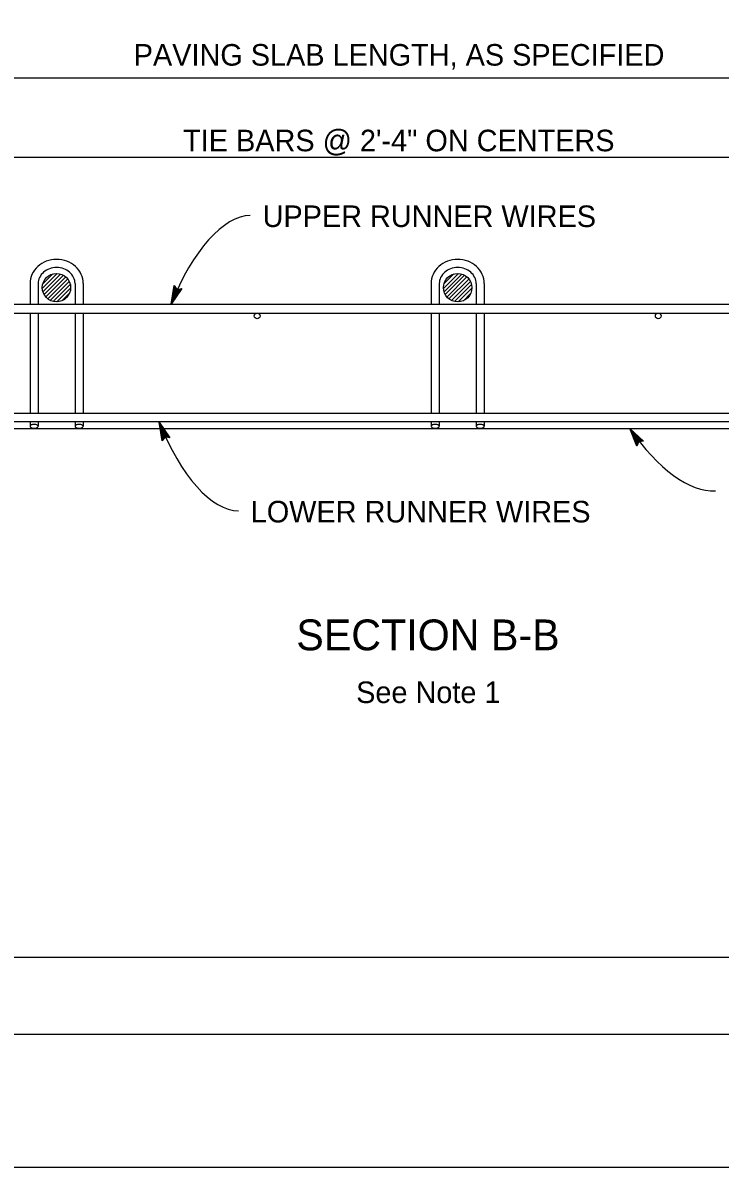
# Model space of a CAD drawing. Extents: x -894 to 866, y -472 to 714.
# Drawn here: x -614.9 to -388.7, y -472.4 to -101 of the extents above; entities that cross this region are included whole.
import ezdxf

# ---------------------------------------------------------------- set-up
doc = ezdxf.new("R2010")
doc.units = 0
for name, color, linetype in [('border_PLOTTING-ELEMENTS', 7, 'Continuous'), ('border_rw_22x34_Cut_Lines', 7, 'Continuous'), ('border_SHEET', 7, 'Continuous'), ('rd_PAVEMENT-anno', 7, 'Continuous'), ('rd_SUBBASE-MATERIAL', 7, 'Continuous'), ('STR_Misc Steel A', 7, 'Continuous'), ('STR_Misc Steel B', 7, 'Continuous'), ('STR_Misc Steel C', 7, 'Continuous'), ('STR_Misc Steel D', 7, 'Continuous'), ('STR_Reinforcement A', 7, 'Continuous')]:
    doc.layers.add(name, color=color, linetype=linetype)

msp = doc.modelspace()

# ---------------------------------------------------------------- linework, layer by layer
at = {"layer": 'border_PLOTTING-ELEMENTS'}
for points in [[(-894.04, -472.45), (865.96, -472.45), (865.96, 713.55), (-894.04, 713.55)], [(-864.04, 670.55), (835.96, 670.55), (835.96, -429.45), (-864.04, -429.45)]]:
    msp.add_lwpolyline(points, close=True, dxfattribs=at)
at = {"layer": 'border_rw_22x34_Cut_Lines'}
msp.add_lwpolyline([(-864.04, 670.55), (835.96, 670.55), (835.96, -429.45), (-864.04, -429.45)], close=True, dxfattribs=at)
at = {"layer": 'border_SHEET'}
msp.add_line((810.96, -404.45), (-814.04, -404.45), dxfattribs=at)
at = {"layer": 'rd_PAVEMENT-anno'}
for p, q in [((-786.24, -118.85), (-161.48, -118.85)), ((-213.89, -144.67), (-734.14, -144.67)), ((-566.86, -192.38), (-565.89, -186.31)), ((-563.41, -187.29), (-566.86, -192.38)), ((-566.35, -191.09), (-565.64, -186.66)), ((-563.82, -187.36), (-566.35, -191.1)), ((-565.89, -186.31), (-565.89, -186.31)), ((-565.89, -186.31), (-564.95, -187.54)), ((-565.84, -189.81), (-565.38, -186.95)), ((-564.24, -187.45), (-565.84, -189.81)), ((-565.33, -188.53), (-565.14, -187.3)), ((-564.62, -187.49), (-565.33, -188.53)), ((-564.95, -187.54), (-563.41, -187.29)), ((-563.41, -187.29), (-563.41, -187.29)), ((-566.86, -192.38), (-566.86, -192.38)), ((-569.75, -236.67), (-570.71, -230.59)), ((-570.71, -230.59), (-570.71, -230.59)), ((-570.71, -230.59), (-567.27, -235.68)), ((-569.5, -236.33), (-570.2, -231.88)), ((-570.2, -231.89), (-567.69, -235.6)), ((-569.25, -235.98), (-569.7, -233.16)), ((-569.7, -233.16), (-568.07, -235.56)), ((-415.73, -238.37), (-418.04, -232.67)), ((-418.04, -232.67), (-418.04, -232.67)), ((-418.04, -232.67), (-413.54, -236.85)), ((-415.56, -237.99), (-417.26, -233.81)), ((-417.25, -233.81), (-413.97, -236.86)), ((-568.8, -235.43), (-569.75, -236.67)), ((-569.75, -236.67), (-569.75, -236.67)), ((-568.99, -235.69), (-569.19, -234.45)), ((-569.19, -234.45), (-568.49, -235.47)), ((-567.27, -235.68), (-568.8, -235.43)), ((-567.27, -235.68), (-567.27, -235.68)), ((-415.4, -237.59), (-416.47, -234.94)), ((-416.47, -234.94), (-414.35, -236.91)), ((-415.09, -236.95), (-415.73, -238.37)), ((-415.22, -237.25), (-415.69, -236.08)), ((-415.69, -236.08), (-414.78, -236.92)), ((-413.54, -236.85), (-415.09, -236.95)), ((-413.54, -236.85), (-413.54, -236.85)), ((-415.73, -238.37), (-415.73, -238.37))]:
    msp.add_line(p, q, dxfattribs=at)
for centre, major_axis, ratio, start_param, end_param in [((-550.75, -209.83), (-11.99, -45.99), 0.436733, 3.257272, 4.439194), ((-554.6, -213.14), (-11.99, 45.99), 0.436733, 1.843991, 3.025914), ((-406.26, -201.94), (-19.88, 50.2), 0.461443, 2.03714, 2.984724)]:
    msp.add_ellipse(centre, major_axis=major_axis, ratio=ratio, start_param=start_param, end_param=end_param, dxfattribs=at)
at = {"layer": 'rd_SUBBASE-MATERIAL'}
msp.add_line((-778.89, -232.67), (-169.11, -232.67), dxfattribs=at)
at = {"layer": 'STR_Misc Steel A'}
for p, q in [((-747.17, -227.72), (-200.56, -227.72)), ((-747.17, -230.37), (-200.56, -230.37))]:
    msp.add_line(p, q, dxfattribs=at)
at = {"layer": 'STR_Misc Steel B'}
for p, q in [((-747.17, -192.38), (-200.56, -192.38)), ((-747.17, -195.26), (-200.56, -195.26))]:
    msp.add_line(p, q, dxfattribs=at)
at = {"layer": 'STR_Misc Steel C'}
for centre in [(-538.93, -196.16), (-408.79, -196.16)]:
    msp.add_circle(centre, 0.928, dxfattribs=at)
at = {"layer": 'STR_Misc Steel D'}
for p, q in [((-612.63, -185.6), (-612.63, -192.38)), ((-609.97, -185.6), (-609.97, -192.38)), ((-598.03, -185.6), (-598.03, -192.38)), ((-595.37, -185.6), (-595.37, -192.38)), ((-482.49, -185.6), (-482.49, -192.38)), ((-479.83, -185.6), (-479.83, -192.38)), ((-467.89, -185.6), (-467.89, -192.38)), ((-465.23, -185.6), (-465.23, -192.38)), ((-612.63, -195.26), (-612.63, -227.72)), ((-609.97, -195.26), (-609.97, -227.72)), ((-598.03, -195.26), (-598.03, -227.72)), ((-595.37, -195.26), (-595.37, -227.72)), ((-482.49, -195.26), (-482.49, -227.72)), ((-479.83, -195.26), (-479.83, -227.72)), ((-467.89, -195.26), (-467.89, -227.72)), ((-465.23, -195.26), (-465.23, -227.72)), ((-612.63, -230.37), (-612.63, -231.98)), ((-609.97, -230.37), (-609.97, -231.98)), ((-598.03, -230.37), (-598.03, -231.98)), ((-595.37, -230.37), (-595.37, -231.98)), ((-482.49, -230.37), (-482.49, -231.98)), ((-479.83, -230.37), (-479.83, -231.98)), ((-467.89, -230.37), (-467.89, -231.98)), ((-465.23, -230.37), (-465.23, -231.98))]:
    msp.add_line(p, q, dxfattribs=at)
for centre, radius, start, end in [((-604, -187.29), 9.5, 90, 110.5721), ((-604, -187.29), 9.5, 69.4279, 90), ((-473.86, -187.29), 9.5, 90, 110.5721), ((-473.86, -187.29), 9.5, 69.4279, 90), ((-604.79, -185.94), 7.92, 132.1798, 155.433), ((-604.31, -186.47), 8.63, 110.5721, 132.1798), ((-604.77, -185.95), 5.28, 130.8371, 154.3942), ((-604.3, -186.49), 5.99, 109.6978, 130.8371), ((-604, -187.34), 6.89, 90, 109.6978), ((-604, -187.34), 6.89, 70.3022, 90), ((-603.7, -186.49), 5.99, 49.1629, 70.3022), ((-603.69, -186.47), 8.63, 47.8202, 69.4279), ((-603.23, -185.95), 5.28, 25.6058, 49.1629), ((-603.22, -185.94), 7.92, 24.567, 47.8202), ((-474.65, -185.94), 7.92, 132.1798, 155.433), ((-474.17, -186.47), 8.63, 110.5721, 132.1798), ((-474.63, -185.95), 5.28, 130.8371, 154.3942), ((-474.17, -186.49), 5.99, 109.6978, 130.8371), ((-473.86, -187.34), 6.89, 90, 109.6978), ((-473.86, -187.34), 6.89, 70.3022, 90), ((-473.56, -186.49), 5.99, 49.1629, 70.3022), ((-473.55, -186.47), 8.63, 47.8202, 69.4279), ((-473.09, -185.95), 5.28, 25.6058, 49.1629), ((-473.08, -185.94), 7.92, 24.567, 47.8202), ((-605.53, -185.6), 7.1, 155.433, 180), ((-605.49, -185.6), 4.48, 154.3942, 180), ((-602.51, -185.6), 4.48, 0, 25.6058), ((-602.48, -185.6), 7.1, 0, 24.567), ((-475.39, -185.6), 7.1, 155.433, 180), ((-475.35, -185.6), 4.48, 154.3942, 180), ((-472.37, -185.6), 4.48, 0, 25.6058), ((-472.34, -185.6), 7.1, 0, 24.567), ((-612.33, -231.98), 0.301, 137.8672, 180), ((-612.33, -231.98), 0.301, 180, 222.1328), ((-611.84, -232.42), 0.957, 114.6026, 137.8672), ((-611.84, -231.54), 0.957, 222.1328, 245.3974), ((-611.52, -233.13), 1.74, 100.7394, 114.6026), ((-611.52, -230.82), 1.74, 245.3974, 259.2606), ((-611.3, -234.26), 2.89, 90, 100.7394), ((-611.3, -229.69), 2.89, 259.2606, 270), ((-611.3, -234.26), 2.89, 79.2606, 90), ((-611.3, -229.69), 2.89, 270, 280.7394), ((-611.09, -233.13), 1.74, 65.3974, 79.2606), ((-611.09, -230.82), 1.74, 280.7394, 294.6026), ((-610.76, -232.42), 0.957, 42.1328, 65.3974), ((-610.76, -231.54), 0.957, 294.6026, 317.8672), ((-610.27, -231.98), 0.301, 0, 42.1328), ((-610.27, -231.98), 0.301, 317.8672, 0), ((-597.73, -231.98), 0.301, 137.8672, 180), ((-597.73, -231.98), 0.301, 180, 222.1328), ((-597.24, -232.42), 0.957, 114.6026, 137.8672), ((-597.24, -231.54), 0.957, 222.1328, 245.3974), ((-596.92, -233.13), 1.74, 100.7394, 114.6026), ((-596.92, -230.82), 1.74, 245.3974, 259.2606), ((-596.7, -234.26), 2.89, 90, 100.7394), ((-596.7, -229.69), 2.89, 259.2606, 270), ((-596.7, -234.26), 2.89, 79.2606, 90), ((-596.7, -229.69), 2.89, 270, 280.7394), ((-596.49, -233.13), 1.74, 65.3974, 79.2606), ((-596.49, -230.82), 1.74, 280.7394, 294.6026), ((-596.16, -232.42), 0.957, 42.1328, 65.3974), ((-596.16, -231.54), 0.957, 294.6026, 317.8672), ((-595.68, -231.98), 0.301, 0, 42.1328), ((-595.68, -231.98), 0.301, 317.8672, 0), ((-482.19, -231.98), 0.301, 137.8672, 180), ((-482.19, -231.98), 0.301, 180, 222.1328), ((-481.7, -232.42), 0.957, 114.6026, 137.8672), ((-481.7, -231.54), 0.957, 222.1328, 245.3974), ((-481.38, -233.13), 1.74, 100.7394, 114.6026), ((-481.38, -230.82), 1.74, 245.3974, 259.2606), ((-481.16, -234.26), 2.89, 90, 100.7394), ((-481.16, -229.69), 2.89, 259.2606, 270), ((-481.16, -234.26), 2.89, 79.2606, 90), ((-481.16, -229.69), 2.89, 270, 280.7394), ((-480.95, -233.13), 1.74, 65.3974, 79.2606), ((-480.95, -230.82), 1.74, 280.7394, 294.6026), ((-480.62, -232.42), 0.957, 42.1328, 65.3974), ((-480.62, -231.54), 0.957, 294.6026, 317.8672), ((-480.13, -231.98), 0.301, 0, 42.1328), ((-480.13, -231.98), 0.301, 317.8672, 0), ((-467.59, -231.98), 0.301, 137.8672, 180), ((-467.59, -231.98), 0.301, 180, 222.1328), ((-467.1, -232.42), 0.957, 114.6026, 137.8672), ((-467.1, -231.54), 0.957, 222.1328, 245.3974), ((-466.78, -233.13), 1.74, 100.7394, 114.6026), ((-466.78, -230.82), 1.74, 245.3974, 259.2606), ((-466.56, -234.26), 2.89, 90, 100.7394), ((-466.56, -229.69), 2.89, 259.2606, 270), ((-466.56, -234.26), 2.89, 79.2606, 90), ((-466.56, -229.69), 2.89, 270, 280.7394), ((-466.35, -233.13), 1.74, 65.3974, 79.2606), ((-466.35, -230.82), 1.74, 280.7394, 294.6026), ((-466.02, -232.42), 0.957, 42.1328, 65.3974), ((-466.02, -231.54), 0.957, 294.6026, 317.8672), ((-465.54, -231.98), 0.301, 0, 42.1328), ((-465.54, -231.98), 0.301, 317.8672, 0)]:
    msp.add_arc(centre, radius, start, end, dxfattribs=at)
at = {"layer": 'STR_Reinforcement A'}
for p, q in [((-608.66, -187.2), (-603.81, -182.35)), ((-608.51, -185.74), (-605.27, -182.5)), ((-608.47, -188.31), (-602.7, -182.54)), ((-608.08, -189.22), (-601.79, -182.93)), ((-607.54, -189.98), (-601.02, -183.47)), ((-606.86, -190.62), (-600.39, -184.15)), ((-606.05, -191.11), (-599.9, -184.96)), ((-478.49, -187.22), (-473.64, -182.37)), ((-478.34, -185.76), (-475.1, -182.52)), ((-478.3, -188.33), (-472.53, -182.57)), ((-477.91, -189.24), (-471.62, -182.96)), ((-477.37, -190.01), (-470.85, -183.5)), ((-476.69, -190.64), (-470.22, -184.17)), ((-475.88, -191.13), (-469.73, -184.98)), ((-605.08, -191.45), (-599.56, -185.92)), ((-603.89, -191.56), (-599.45, -187.11)), ((-602.2, -191.17), (-599.84, -188.81)), ((-474.91, -191.47), (-469.39, -185.95)), ((-473.72, -191.58), (-469.28, -187.14)), ((-472.03, -191.2), (-469.67, -188.83))]:
    msp.add_line(p, q, dxfattribs=at)
for centre in [(-604.05, -186.95), (-473.88, -186.97)]:
    msp.add_circle(centre, 4.61, dxfattribs=at)

# ---------------------------------------------------------------- texts
at = {"layer": 'rd_PAVEMENT-anno'}
for s, height, p in [('PAVING SLAB LENGTH, AS SPECIFIED', 7, (-578.97, -114.9)), ('TIE BARS @ 2\'-4" ON CENTERS', 7, (-562.94, -142.7)), ('UPPER RUNNER WIRES', 7, (-537.16, -167.29)), ('LOWER RUNNER WIRES', 7, (-541.01, -263.18)), ('SECTION B-B', 10, (-526.23, -304.68)), ('See Note 1', 7, (-506.81, -321.81))]:
    msp.add_text(s, height=height, dxfattribs=at).set_placement(p)

doc.saveas('drawing.dxf')
